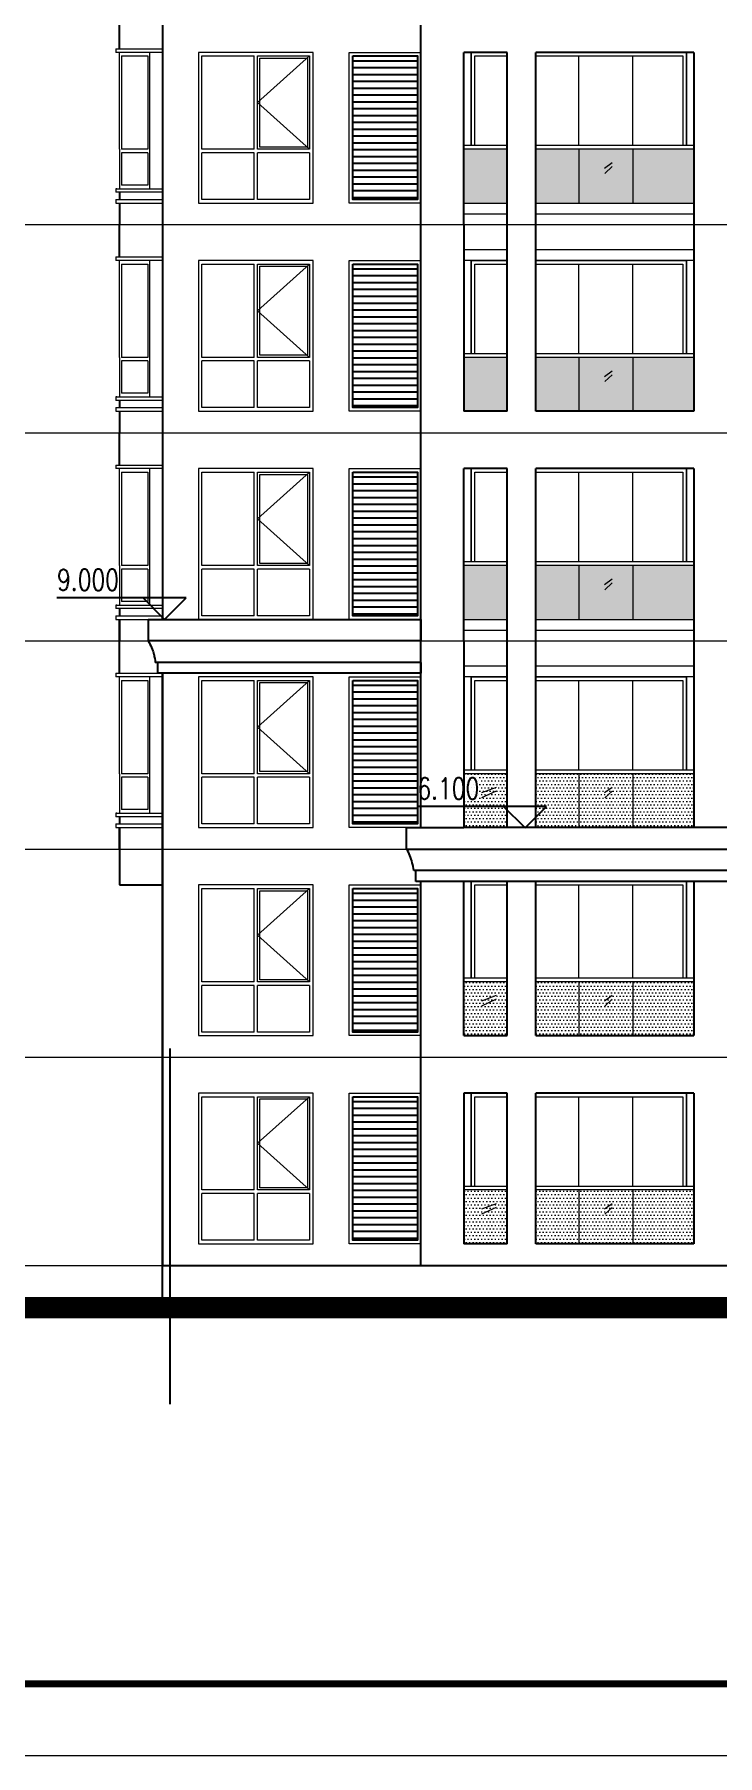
# Model space of a CAD drawing. Extents: x 1332633 to 1595679, y 264824 to 640777.
# Drawn here: x 1345248 to 1354764, y 267300 to 291280 of the extents above; entities that cross this region are included whole.
import ezdxf
from ezdxf.enums import TextEntityAlignment as Align

# ---------------------------------------------------------------- set-up
doc = ezdxf.new("R2010")
doc.units = 0
doc.header["$LTSCALE"] = 1000
doc.header["$MEASUREMENT"] = 0
doc.linetypes.add('DOTE', pattern=[2.42, 2, -0.2, 0.02, -0.2])
doc.layers.get('0').update_dxf_attribs({"linetype": 'CONTINUOUS'})
for name, color, linetype, lineweight in [('_公共_图框', 4, 'CONTINUOUS', 5), ('DOTE', 1, 'DOTE', 13), ('PUB_TEXT', 7, 'CONTINUOUS', 13), ('WALL', 2, 'CONTINUOUS', 35), ('WINDOW', 4, 'CONTINUOUS', 13), ('木头', 44, 'CONTINUOUS', 13)]:
    doc.layers.add(name, color=color, linetype=linetype, lineweight=lineweight)
for name, color, linetype in [('A-Wall(建筑墙)', 255, 'CONTINUOUS'), ('A-WALL_建筑墙_', 255, 'CONTINUOUS'), ('AXIS', 3, 'CONTINUOUS'), ('DIM_ELEV', 3, 'CONTINUOUS'), ('hatch', 251, 'CONTINUOUS')]:
    doc.layers.add(name, color=color, linetype=linetype)
doc.styles.add('_TCH_DIM', font='SIMPLEX', dxfattribs={"width": 0.8, "bigfont": 'HZTXT'})
doc.styles.add('图框文字', font='SIMKAI.TTF')
pattern_1 = [(360, (-1520643.793, 2360177.565), (15.875, 31.75), [0, -31.75])]
pattern_2 = [(360, (-1699403.805, 2198308.566), (23.8125, 47.625), [0, -47.625])]

# ---------------------------------------------------------------- blocks, each defined once
blk = doc.blocks.new('ADASD')
blk.add_line((0, 0), (0, 300))
at = {"layer": 'A-Wall(建筑墙)'}
blk.add_line((600, 2900), (600, 0), dxfattribs=at)
at = {"layer": 'A-WALL_建筑墙_'}
for p, q in [((0, 2450), (0, 2900)), ((0, 450), (0, 350)), ((0, 300), (0, 0))]:
    blk.add_line(p, q, dxfattribs=at)
at = {"layer": 'WINDOW', "color": 8}
for p, q in [((-50, 2450), (0, 2450)), ((-50, 2450), (-50, 2400)), ((601, 2400), (-50, 2400)), ((0, 2450), (601, 2450)), ((-36, 500), (-49, 500)), ((-49, 500), (0, 500)), ((-49, 500), (-49, 450)), ((0, 500), (601, 500)), ((-50, 350), (0, 350)), ((-50, 350), (-50, 300)), ((-50, 300), (0, 300)), ((601, 450), (-49, 450)), ((0, 350), (600, 350)), ((0, 300), (600, 300))]:
    blk.add_line(p, q, dxfattribs=at)
at = {"layer": 'WINDOW'}
for p, q in [((0, 1050), (0, 2400)), ((423, 500), (423, 2400)), ((0, 1050), (0, 1000)), ((0, 1000), (0, 500))]:
    blk.add_line(p, q, dxfattribs=at)
at = {"layer": '木头'}
for p, q in [((28, 2350), (395, 2350)), ((28, 2350), (28, 1050)), ((395, 2350), (395, 1050)), ((395, 1050), (28, 1050)), ((395, 1000), (28, 1000)), ((28, 1000), (28, 550)), ((395, 1000), (395, 550)), ((395, 550), (28, 550))]:
    blk.add_line(p, q, dxfattribs=at)
blk = doc.blocks.new('tk22')
at = {"layer": '_公共_图框'}
blk.add_lwpolyline([(-84000, 0), (0, 0), (0, 59400), (-84000, 59400)], close=True, dxfattribs=at)
at = {"layer": '_公共_图框', "const_width": 100}
blk.add_lwpolyline([(-81500, 1000), (-1000, 1000), (-1000, 58400), (-81500, 58400)], close=True, dxfattribs=at)
at = {"layer": '_公共_图框', "style": '图框文字'}
for tag, height, p in [('建设单位', 500, (-5000, 38300)), ('合作单位', 500, (-5054, 33683)), ('项目名称', 500, (-5000, 30300)), ('项目编号', 500, (-5000, 26300)), ('建筑', 350, (-2600, 5600)), ('方案深化', 350, (-2600, 4900)), ('1:100', 350, (-2600, 4200)), ('20090705', 350, (-2600, 3500)), ('图号', 350, (-2600, 2450))]:
    blk.add_attdef(tag, text='', height=height, dxfattribs=at).set_placement(p, align=Align.MIDDLE_CENTER)

msp = doc.modelspace()

# ---------------------------------------------------------------- hatches: boundary and pattern name
at = {"layer": 'hatch'}
h = msp.add_hatch(dxfattribs=at)
h.set_pattern_fill('LINE', color=256, scale=100, angle=360, style=0)
h.set_pattern_definition([(360, (-1520643.79, 2363077.56), (-2e-10, 95.25), [])])
h.paths.add_polyline_path([(1350582, 290980), (1349682, 290980), (1349682, 288980), (1350582, 288980)])
h = msp.add_hatch(dxfattribs=at)
h.set_pattern_fill('DOTS', color=256, scale=20, angle=360, style=0)
h.set_pattern_definition([(180, (4236908.378, 2377577.565), (-15.875, 31.75), [0, -31.75])])
h.paths.add_polyline_path([(1354432, 289680), (1353582, 289680), (1353582, 288930), (1354432, 288930)])
h.paths.add_polyline_path([(1353582, 289680), (1352832, 289680), (1352832, 288930), (1353582, 288930)])
h.paths.add_polyline_path([(1352832, 289680), (1352232, 289680), (1352232, 288930), (1352832, 288930)])
h.paths.add_polyline_path([(1351832, 289680), (1351232, 289680), (1351232, 288930), (1351832, 288930)])
h = msp.add_hatch(dxfattribs=at)
h.set_pattern_fill('LINE', color=256, scale=100, angle=360, style=0)
h.set_pattern_definition([(360, (-1520643.79, 2360177.56), (-2e-10, 95.25), [])])
h.paths.add_polyline_path([(1350582, 288080), (1349682, 288080), (1349682, 286080), (1350582, 286080)])
h = msp.add_hatch(dxfattribs=at)
h.set_pattern_fill('LINE', color=256, scale=100, angle=360, style=0)
h.set_pattern_definition([(360, (-1520643.79, 2357277.56), (-2e-10, 95.25), [])])
h.paths.add_polyline_path([(1350582, 285180), (1349682, 285180), (1349682, 283180), (1350582, 283180)])
h = msp.add_hatch(dxfattribs=at)
h.set_pattern_fill('LINE', color=256, scale=100, angle=360, style=0)
h.set_pattern_definition([(360, (-1520643.79, 2354377.56), (-2e-10, 95.25), [])])
h.paths.add_polyline_path([(1350582, 282280), (1349682, 282280), (1349682, 280280), (1350582, 280280)])
h = msp.add_hatch(dxfattribs=at)
h.set_pattern_fill('LINE', color=256, scale=100, angle=360, style=0)
h.set_pattern_definition([(360, (-1520643.79, 2351477.56), (-2e-10, 95.25), [])])
h.paths.add_polyline_path([(1350582, 279380), (1349682, 279380), (1349682, 277380), (1350582, 277380)])
h = msp.add_hatch(dxfattribs=at)
h.set_pattern_fill('LINE', color=256, scale=100, angle=360, style=0)
h.set_pattern_definition([(360, (-1520643.79, 2348577.56), (-2e-10, 95.25), [])])
h.paths.add_polyline_path([(1350582, 276480), (1349682, 276480), (1349682, 274480), (1350582, 274480)])
at = {"layer": 'WINDOW'}
h = msp.add_hatch(dxfattribs=at)
h.set_pattern_fill('DOTS', color=256, scale=20, angle=360, style=0)
h.set_pattern_definition(pattern_1)
h.paths.add_polyline_path([(1351832, 286780), (1351232, 286780), (1351232, 286030), (1351832, 286030)])
h.paths.add_polyline_path([(1352832, 286780), (1352232, 286780), (1352232, 286030), (1352832, 286030)])
h.paths.add_polyline_path([(1353582, 286780), (1352832, 286780), (1352832, 286030), (1353582, 286030)])
h.paths.add_polyline_path([(1354432, 286780), (1353582, 286780), (1353582, 286030), (1354432, 286030)])
h = msp.add_hatch(dxfattribs=at)
h.set_pattern_fill('DOTS', color=256, scale=20, angle=360, style=0)
h.set_pattern_definition(pattern_1)
h.paths.add_polyline_path([(1354432, 283880), (1353582, 283880), (1353582, 283130), (1354432, 283130)])
h.paths.add_polyline_path([(1353582, 283880), (1352832, 283880), (1352832, 283130), (1353582, 283130)])
h.paths.add_polyline_path([(1352832, 283880), (1352232, 283880), (1352232, 283130), (1352832, 283130)])
h.paths.add_polyline_path([(1351832, 283880), (1351232, 283880), (1351232, 283130), (1351832, 283130)])
h = msp.add_hatch(dxfattribs=at)
h.set_pattern_fill('DOTS', color=256, scale=30, angle=360, style=0)
h.set_pattern_definition(pattern_2)
h.paths.add_polyline_path([(1351832, 280980), (1351232, 280980), (1351232, 280230), (1351832, 280230)])
h.paths.add_polyline_path([(1352832, 280980), (1352232, 280980), (1352232, 280230), (1352832, 280230)])
h.paths.add_polyline_path([(1353582, 280980), (1352832, 280980), (1352832, 280230), (1353582, 280230)])
h.paths.add_polyline_path([(1354432, 280980), (1353582, 280980), (1353582, 280230), (1354432, 280230)])
h = msp.add_hatch(dxfattribs=at)
h.set_pattern_fill('DOTS', color=256, scale=30, angle=360, style=0)
h.set_pattern_definition(pattern_2)
h.paths.add_polyline_path([(1351832, 278080), (1351232, 278080), (1351232, 277330), (1351832, 277330)])
h.paths.add_polyline_path([(1352832, 278080), (1352232, 278080), (1352232, 277330), (1352832, 277330)])
h.paths.add_polyline_path([(1353582, 278080), (1352832, 278080), (1352832, 277330), (1353582, 277330)])
h.paths.add_polyline_path([(1354432, 278080), (1353582, 278080), (1353582, 277330), (1354432, 277330)])
h = msp.add_hatch(dxfattribs=at)
h.set_pattern_fill('DOTS', color=256, scale=30, angle=360, style=0)
h.set_pattern_definition(pattern_2)
h.paths.add_polyline_path([(1354432, 275180), (1353582, 275180), (1353582, 274430), (1354432, 274430)])
h.paths.add_polyline_path([(1353582, 275180), (1352832, 275180), (1352832, 274430), (1353582, 274430)])
h.paths.add_polyline_path([(1352832, 275180), (1352232, 275180), (1352232, 274430), (1352832, 274430)])
h.paths.add_polyline_path([(1351832, 275180), (1351232, 275180), (1351232, 274430), (1351832, 274430)])

# ---------------------------------------------------------------- linework, layer by layer
for p, q in [((1351232, 288630), (1351232, 291030)), ((1351832, 291030), (1351232, 291030)), ((1351832, 288630), (1351832, 291030)), ((1352232, 288630), (1352232, 291030)), ((1354432, 291030), (1352232, 291030)), ((1354432, 291030), (1354432, 288630)), ((1351832, 289680), (1351832, 289730)), ((1352232, 289680), (1352232, 289730)), ((1354432, 289730), (1354432, 289680)), ((1351832, 286830), (1351832, 288630)), ((1352232, 286830), (1352232, 288630)), ((1354432, 288630), (1354432, 286030)), ((1351832, 286780), (1351832, 286830)), ((1352232, 286780), (1352232, 286830)), ((1354432, 286830), (1354432, 286780)), ((1351832, 286030), (1351832, 286780)), ((1352232, 286030), (1352232, 286780)), ((1351832, 286030), (1351232, 286030)), ((1354432, 286030), (1352232, 286030)), ((1351232, 282830), (1351232, 285230)), ((1351832, 285230), (1351232, 285230)), ((1351832, 282830), (1351832, 285230)), ((1352232, 282830), (1352232, 285230)), ((1354432, 285230), (1352232, 285230)), ((1354432, 285230), (1354432, 282830)), ((1351832, 283880), (1351832, 283930)), ((1352232, 283880), (1352232, 283930)), ((1354432, 283930), (1354432, 283880)), ((1346432, 282830), (1346432, 283130)), ((1346832, 283130), (1349432, 283130)), ((1346832, 283130), (1346832, 282830)), ((1347032, 283130), (1347032, 283180)), ((1349432, 283130), (1350632, 283130)), ((1350632, 283130), (1350632, 282830)), ((1346832, 282830), (1346845, 282808)), ((1350632, 282830), (1346832, 282830)), ((1346845, 282808), (1346857, 282786)), ((1346857, 282786), (1346868, 282763)), ((1346868, 282763), (1346878, 282740)), ((1346878, 282740), (1346888, 282715)), ((1347032, 282830), (1347032, 282830)), ((1350632, 282530), (1350632, 282830)), ((1351832, 281030), (1351832, 282830)), ((1352232, 281030), (1352232, 282830)), ((1354432, 282830), (1354432, 280230)), ((1346888, 282715), (1346897, 282690)), ((1346897, 282690), (1346900, 282680)), ((1346900, 282680), (1346905, 282665)), ((1346905, 282665), (1346912, 282639)), ((1346912, 282639), (1346914, 282630)), ((1346914, 282630), (1346918, 282612)), ((1346918, 282612), (1346924, 282585)), ((1346924, 282585), (1346929, 282557)), ((1346929, 282557), (1346932, 282530)), ((1346962, 282530), (1346932, 282530)), ((1350632, 282530), (1346962, 282530)), ((1346962, 282530), (1346962, 282380)), ((1350632, 282530), (1350632, 282380)), ((1347032, 282380), (1346962, 282380)), ((1350632, 282380), (1347032, 282380)), ((1347032, 280430), (1347032, 282080)), ((1351832, 280980), (1351832, 281030)), ((1351832, 280230), (1351832, 280980)), ((1352232, 280980), (1352232, 281030)), ((1352232, 280230), (1352232, 280980)), ((1354432, 281030), (1354432, 280980)), ((1346432, 279930), (1346432, 280230)), ((1350432, 280230), (1350632, 280230)), ((1350432, 279930), (1350432, 280230)), ((1350432, 280230), (1350632, 280230)), ((1350632, 280230), (1351232, 280230)), ((1355032, 280230), (1351232, 280230)), ((1351832, 280230), (1351232, 280230)), ((1354432, 280230), (1352232, 280230)), ((1350445, 279908), (1350432, 279930)), ((1350432, 279930), (1355232, 279930)), ((1350457, 279886), (1350445, 279908)), ((1350468, 279863), (1350457, 279886)), ((1350478, 279840), (1350468, 279863)), ((1350488, 279815), (1350478, 279840)), ((1350497, 279790), (1350488, 279815)), ((1350505, 279765), (1350497, 279790)), ((1350512, 279739), (1350505, 279765)), ((1350518, 279712), (1350512, 279739)), ((1350524, 279685), (1350518, 279712)), ((1350529, 279657), (1350524, 279685)), ((1350532, 279630), (1350529, 279657)), ((1350562, 279630), (1350532, 279630)), ((1355102, 279630), (1350562, 279630)), ((1350562, 279480), (1350562, 279630)), ((1355102, 279480), (1350562, 279480)), ((1351232, 277330), (1351232, 279480)), ((1351832, 277330), (1351832, 279480)), ((1352232, 277330), (1352232, 279480)), ((1354432, 279480), (1354432, 277330)), ((1351832, 278080), (1351832, 278130)), ((1352232, 278080), (1352232, 278130)), ((1354432, 278130), (1354432, 278080)), ((1351232, 277330), (1351832, 277330)), ((1352232, 277330), (1354432, 277330)), ((1351832, 276530), (1351232, 276530)), ((1351832, 275230), (1351832, 276530)), ((1354432, 276530), (1352232, 276530)), ((1352232, 275230), (1352232, 276530)), ((1354432, 276530), (1354432, 274430)), ((1351832, 275180), (1351832, 275230)), ((1351832, 274430), (1351832, 275180)), ((1352232, 275180), (1352232, 275230)), ((1352232, 274430), (1352232, 275180)), ((1354432, 275230), (1354432, 275180)), ((1351832, 274430), (1351232, 274430)), ((1354432, 274430), (1352232, 274430))]:
    msp.add_line(p, q)
at = {"layer": 'A-Wall(建筑墙)'}
for p, q in [((1350632, 288630), (1350632, 291530)), ((1347032, 288630), (1347032, 285730)), ((1350632, 285730), (1350632, 288630)), ((1351232, 288630), (1351232, 286030)), ((1347032, 285730), (1347032, 283130)), ((1347032, 285730), (1347032, 283130)), ((1350632, 282830), (1350632, 285730)), ((1347032, 282830), (1347032, 282830)), ((1350632, 280230), (1350632, 282830)), ((1351232, 282830), (1351232, 280230)), ((1347032, 282380), (1347032, 279930)), ((1347032, 282380), (1347032, 279930)), ((1350632, 280230), (1350632, 280230)), ((1350632, 280230), (1350632, 280230)), ((1347032, 279930), (1347032, 277030)), ((1350632, 277030), (1350632, 279480)), ((1347032, 277030), (1347032, 274130)), ((1350632, 274130), (1350632, 277030)), ((1351232, 276530), (1351232, 274430))]:
    msp.add_line(p, q, dxfattribs=at)
at = {"layer": 'A-WALL_建筑墙_'}
for p, q in [((1346432, 285280), (1346432, 285730)), ((1346432, 283280), (1346432, 283180)), ((1346432, 283130), (1346432, 282830)), ((1346432, 282380), (1346432, 282830)), ((1347032, 273540), (1347032, 282380)), ((1346432, 280380), (1346432, 280280)), ((1346432, 280230), (1346432, 279430)), ((1346432, 279430), (1347032, 279430)), ((1347032, 274130), (1369132, 274130))]:
    msp.add_line(p, q, dxfattribs=at)
at = {"layer": 'AXIS'}
msp.add_line((1347132, 277152), (1347132, 272196), dxfattribs=at)
at = {"layer": 'DIM_ELEV'}
for p, q in [((1347362, 283430), (1345562, 283430)), ((1347062, 283130), (1346762, 283430)), ((1347062, 283130), (1347362, 283430)), ((1352382, 280525), (1350582, 280525)), ((1352082, 280225), (1351782, 280525)), ((1352082, 280225), (1352382, 280525))]:
    msp.add_line(p, q, dxfattribs=at)
at = {"layer": 'DOTE', "linetype": 'ByBlock', "ltscale": 30}
for p, q in [((1342516, 288630), (1393667, 288630)), ((1342516, 285730), (1393667, 285730)), ((1342516, 282830), (1393667, 282830)), ((1342516, 279930), (1393667, 279930)), ((1342516, 279930), (1393667, 279930)), ((1342516, 277030), (1393667, 277030)), ((1342516, 274130), (1393667, 274130))]:
    msp.add_line(p, q, dxfattribs=at)
at = {"layer": 'hatch'}
for points in [[(1349682, 290980), (1350582, 290980), (1350582, 288980), (1349682, 288980)], [(1349682, 288080), (1350582, 288080), (1350582, 286080), (1349682, 286080)], [(1349682, 285180), (1350582, 285180), (1350582, 283180), (1349682, 283180)], [(1349682, 282280), (1350582, 282280), (1350582, 280280), (1349682, 280280)], [(1349682, 279380), (1350582, 279380), (1350582, 277380), (1349682, 277380)], [(1349682, 276480), (1350582, 276480), (1350582, 274480), (1349682, 274480)]]:
    msp.add_lwpolyline(points, close=True, dxfattribs=at)
at = {"layer": 'WALL', "color": 251, "const_width": 300}
msp.add_lwpolyline([(1358132, 273540), (1343200, 273540)], dxfattribs=at)
at = {"layer": 'WINDOW'}
for p, q in [((1351832, 291030), (1351332, 291030)), ((1351332, 291030), (1351332, 289730)), ((1352832, 291030), (1352232, 291030)), ((1353582, 291030), (1352832, 291030)), ((1352832, 289730), (1352832, 290980)), ((1354332, 291030), (1353582, 291030)), ((1353582, 289730), (1353582, 290980)), ((1354332, 289730), (1354332, 291030)), ((1351832, 289730), (1351232, 289730)), ((1354432, 289730), (1352232, 289730)), ((1351832, 288130), (1351332, 288130)), ((1351332, 288130), (1351332, 286830)), ((1352832, 288130), (1352232, 288130)), ((1353582, 288130), (1352832, 288130)), ((1352832, 286830), (1352832, 288080)), ((1354332, 288130), (1353582, 288130)), ((1353582, 286830), (1353582, 288080)), ((1354332, 286830), (1354332, 288130)), ((1351832, 286830), (1351232, 286830)), ((1354432, 286830), (1352232, 286830)), ((1346432, 283880), (1346432, 285230)), ((1346856, 283330), (1346856, 285230)), ((1351832, 285230), (1351332, 285230)), ((1351332, 285230), (1351332, 283930)), ((1352832, 285230), (1352232, 285230)), ((1353582, 285230), (1352832, 285230)), ((1352832, 283930), (1352832, 285180)), ((1354332, 285230), (1353582, 285230)), ((1353582, 283930), (1353582, 285180)), ((1354332, 283930), (1354332, 285230)), ((1351832, 283930), (1351232, 283930)), ((1354432, 283930), (1352232, 283930)), ((1346432, 283880), (1346432, 283830)), ((1346432, 283830), (1346432, 283330)), ((1346432, 280980), (1346432, 282330)), ((1346856, 280430), (1346856, 282330)), ((1351832, 282330), (1351332, 282330)), ((1351332, 282330), (1351332, 281030)), ((1352832, 282330), (1352232, 282330)), ((1353582, 282330), (1352832, 282330)), ((1352832, 281030), (1352832, 282280)), ((1354332, 282330), (1353582, 282330)), ((1353582, 281030), (1353582, 282280)), ((1354332, 281030), (1354332, 282330)), ((1346432, 280980), (1346432, 280930)), ((1346432, 280930), (1346432, 280430)), ((1352832, 280980), (1352832, 280230)), ((1353582, 280980), (1353582, 280230)), ((1351679, 280789), (1351474, 280712)), ((1351682, 280738), (1351478, 280642)), ((1353295, 280789), (1353190, 280711)), ((1353298, 280738), (1353193, 280642)), ((1351832, 279480), (1351332, 279480)), ((1351332, 279480), (1351332, 278130)), ((1352832, 279480), (1352232, 279480)), ((1353582, 279480), (1352832, 279480)), ((1352832, 278130), (1352832, 279430)), ((1354332, 279480), (1353582, 279480)), ((1353582, 278130), (1353582, 279430)), ((1354332, 278130), (1354332, 279480)), ((1352832, 278080), (1352832, 277330)), ((1353582, 278080), (1353582, 277330)), ((1351679, 277889), (1351474, 277812)), ((1351682, 277838), (1351478, 277742)), ((1353295, 277889), (1353190, 277811)), ((1353298, 277838), (1353193, 277742)), ((1351832, 276530), (1351332, 276530)), ((1351332, 276530), (1351332, 275230)), ((1352832, 276530), (1352232, 276530)), ((1353582, 276530), (1352832, 276530)), ((1354332, 276530), (1353582, 276530)), ((1354332, 275230), (1354332, 276530)), ((1352832, 275230), (1352832, 276480)), ((1353582, 275230), (1353582, 276480)), ((1352832, 275180), (1352832, 274430)), ((1353582, 275180), (1353582, 274430)), ((1351679, 274989), (1351474, 274912)), ((1351682, 274938), (1351478, 274842)), ((1353295, 274989), (1353190, 274911)), ((1353298, 274938), (1353193, 274842))]:
    msp.add_line(p, q, dxfattribs=at)
at = {"layer": 'WINDOW', "color": 8}
for p, q in [((1346382, 285280), (1346432, 285280)), ((1346382, 285280), (1346382, 285230)), ((1347033, 285230), (1346382, 285230)), ((1346432, 285280), (1347033, 285280)), ((1346397, 283330), (1346383, 283330)), ((1346383, 283330), (1346432, 283330)), ((1346383, 283330), (1346383, 283280)), ((1347033, 283280), (1346383, 283280)), ((1346432, 283330), (1347033, 283330)), ((1346382, 283180), (1346432, 283180)), ((1346382, 283180), (1346382, 283130)), ((1346382, 283130), (1346432, 283130)), ((1346432, 283180), (1347032, 283180)), ((1346432, 283130), (1347032, 283130)), ((1346382, 282380), (1346432, 282380)), ((1346382, 282380), (1346382, 282330)), ((1347033, 282330), (1346382, 282330)), ((1346432, 282380), (1347033, 282380)), ((1346397, 280430), (1346383, 280430)), ((1346383, 280430), (1346432, 280430)), ((1346383, 280430), (1346383, 280380)), ((1347033, 280380), (1346383, 280380)), ((1346432, 280430), (1347033, 280430)), ((1346382, 280280), (1346432, 280280)), ((1346382, 280280), (1346382, 280230)), ((1346382, 280230), (1346432, 280230)), ((1346432, 280280), (1347032, 280280)), ((1346432, 280230), (1347032, 280230))]:
    msp.add_line(p, q, dxfattribs=at)
at = {"layer": 'WINDOW'}
for points in [[(1349132, 291030), (1347532, 291030), (1347532, 288930), (1349132, 288930)], [(1349132, 288130), (1347532, 288130), (1347532, 286030), (1349132, 286030)], [(1349132, 285230), (1347532, 285230), (1347532, 283130), (1349132, 283130)], [(1349132, 282330), (1347532, 282330), (1347532, 280230), (1349132, 280230)], [(1349132, 279430), (1347532, 279430), (1347532, 277330), (1349132, 277330)], [(1349132, 276530), (1347532, 276530), (1347532, 274430), (1349132, 274430)]]:
    msp.add_lwpolyline(points, close=True, dxfattribs=at)
for points in [[(1351332, 289730), (1351332, 291030), (1351832, 291030)], [(1351382, 289730), (1351382, 290980), (1351832, 290980)], [(1352232, 291030), (1354332, 291030), (1354332, 289730)], [(1352232, 290980), (1354282, 290980), (1354282, 289730)], [(1351332, 286830), (1351332, 288130), (1351832, 288130)], [(1351382, 286830), (1351382, 288080), (1351832, 288080)], [(1352232, 288130), (1354332, 288130), (1354332, 286830)], [(1352232, 288080), (1354282, 288080), (1354282, 286830)], [(1351332, 283930), (1351332, 285230), (1351832, 285230)], [(1351382, 283930), (1351382, 285180), (1351832, 285180)], [(1352232, 285230), (1354332, 285230), (1354332, 283930)], [(1352232, 285180), (1354282, 285180), (1354282, 283930)], [(1351332, 281030), (1351332, 282330), (1351832, 282330)], [(1351382, 281030), (1351382, 282280), (1351832, 282280)], [(1352232, 282330), (1354332, 282330), (1354332, 281030)], [(1352232, 282280), (1354282, 282280), (1354282, 281030)], [(1351332, 278130), (1351332, 279480), (1351832, 279480)], [(1351382, 278130), (1351382, 279430), (1351832, 279430)], [(1352232, 279480), (1354332, 279480), (1354332, 278130)], [(1352232, 279430), (1354282, 279430), (1354282, 278130)], [(1351332, 275230), (1351332, 276530), (1351832, 276530)], [(1352232, 276530), (1354332, 276530), (1354332, 275230)], [(1351382, 275230), (1351382, 276480), (1351832, 276480)], [(1352232, 276480), (1354282, 276480), (1354282, 275230)]]:
    msp.add_lwpolyline(points, dxfattribs=at)
at = {"layer": '木头'}
for p, q in [((1348307, 289680), (1348307, 290980)), ((1348357, 289680), (1348357, 290980)), ((1349082, 290980), (1348357, 290330)), ((1348357, 290330), (1349082, 289680)), ((1348307, 289680), (1347582, 289680)), ((1349082, 289680), (1348357, 289680)), ((1351832, 289680), (1351232, 289680)), ((1354432, 289680), (1352232, 289680)), ((1352832, 289680), (1352832, 288930)), ((1353582, 289680), (1353582, 288930)), ((1348307, 289630), (1347582, 289630)), ((1348307, 288980), (1348307, 289630)), ((1349082, 289630), (1348357, 289630)), ((1348357, 288980), (1348357, 289630)), ((1353295, 289489), (1353190, 289411)), ((1353298, 289438), (1353193, 289342)), ((1351232, 288930), (1351832, 288930)), ((1351232, 288780), (1351832, 288780)), ((1352232, 288930), (1354432, 288930)), ((1352232, 288780), (1354432, 288780)), ((1351832, 288280), (1351232, 288280)), ((1354432, 288280), (1352232, 288280)), ((1348307, 286780), (1348307, 288080)), ((1348357, 286780), (1348357, 288080)), ((1349082, 288080), (1348357, 287430)), ((1351832, 288130), (1351232, 288130)), ((1354432, 288130), (1352232, 288130)), ((1348357, 287430), (1349082, 286780)), ((1348307, 286780), (1347582, 286780)), ((1348307, 286730), (1347582, 286730)), ((1348307, 286080), (1348307, 286730)), ((1349082, 286780), (1348357, 286780)), ((1349082, 286730), (1348357, 286730)), ((1348357, 286080), (1348357, 286730)), ((1351832, 286780), (1351232, 286780)), ((1354432, 286780), (1352232, 286780)), ((1352832, 286780), (1352832, 286030)), ((1353295, 286589), (1353190, 286511)), ((1353582, 286780), (1353582, 286030)), ((1353298, 286538), (1353193, 286442)), ((1346461, 285180), (1346827, 285180)), ((1346461, 285180), (1346461, 283880)), ((1346827, 285180), (1346827, 283880)), ((1348307, 283880), (1348307, 285180)), ((1348357, 283880), (1348357, 285180)), ((1349082, 285180), (1348357, 284530)), ((1348357, 284530), (1349082, 283880)), ((1346827, 283880), (1346461, 283880)), ((1346827, 283830), (1346461, 283830)), ((1346461, 283830), (1346461, 283380)), ((1346827, 283830), (1346827, 283380)), ((1348307, 283880), (1347582, 283880)), ((1348307, 283830), (1347582, 283830)), ((1348307, 283180), (1348307, 283830)), ((1349082, 283880), (1348357, 283880)), ((1349082, 283830), (1348357, 283830)), ((1348357, 283180), (1348357, 283830)), ((1351832, 283880), (1351232, 283880)), ((1354432, 283880), (1352232, 283880)), ((1352832, 283880), (1352832, 283130)), ((1353295, 283689), (1353190, 283611)), ((1353582, 283880), (1353582, 283130)), ((1353298, 283638), (1353193, 283542)), ((1346827, 283380), (1346461, 283380)), ((1351232, 283130), (1351832, 283130)), ((1351232, 282980), (1351832, 282980)), ((1352232, 283130), (1354432, 283130)), ((1352232, 282980), (1354432, 282980)), ((1351832, 282480), (1351232, 282480)), ((1354432, 282480), (1352232, 282480)), ((1346461, 282280), (1346827, 282280)), ((1346461, 282280), (1346461, 280980)), ((1346827, 282280), (1346827, 280980)), ((1348307, 280980), (1348307, 282280)), ((1348357, 280980), (1348357, 282280)), ((1349082, 282280), (1348357, 281630)), ((1351832, 282330), (1351232, 282330)), ((1354432, 282330), (1352232, 282330)), ((1348357, 281630), (1349082, 280980)), ((1346827, 280980), (1346461, 280980)), ((1346827, 280930), (1346461, 280930)), ((1346461, 280930), (1346461, 280480)), ((1346827, 280930), (1346827, 280480)), ((1348307, 280980), (1347582, 280980)), ((1348307, 280930), (1347582, 280930)), ((1348307, 280280), (1348307, 280930)), ((1349082, 280980), (1348357, 280980)), ((1349082, 280930), (1348357, 280930)), ((1348357, 280280), (1348357, 280930)), ((1351832, 281030), (1351232, 281030)), ((1351832, 280980), (1351232, 280980)), ((1354432, 281030), (1352232, 281030)), ((1354432, 280980), (1352232, 280980)), ((1346827, 280480), (1346461, 280480)), ((1348307, 278080), (1348307, 279380)), ((1348357, 278080), (1348357, 279380)), ((1349082, 279380), (1348357, 278730)), ((1348357, 278730), (1349082, 278080)), ((1348307, 278080), (1347582, 278080)), ((1348307, 278030), (1347582, 278030)), ((1348307, 277380), (1348307, 278030)), ((1349082, 278080), (1348357, 278080)), ((1349082, 278030), (1348357, 278030)), ((1348357, 277380), (1348357, 278030)), ((1351832, 278130), (1351232, 278130)), ((1351832, 278080), (1351232, 278080)), ((1354432, 278130), (1352232, 278130)), ((1354432, 278080), (1352232, 278080)), ((1348307, 275180), (1348307, 276480)), ((1348357, 275180), (1348357, 276480)), ((1349082, 276480), (1348357, 275830)), ((1348357, 275830), (1349082, 275180)), ((1348307, 275180), (1347582, 275180)), ((1348307, 275130), (1347582, 275130)), ((1348307, 274480), (1348307, 275130)), ((1349082, 275180), (1348357, 275180)), ((1349082, 275130), (1348357, 275130)), ((1348357, 274480), (1348357, 275130)), ((1351832, 275230), (1351232, 275230)), ((1351832, 275180), (1351232, 275180)), ((1354432, 275230), (1352232, 275230)), ((1354432, 275180), (1352232, 275180))]:
    msp.add_line(p, q, dxfattribs=at)
for points in [[(1347582, 289680), (1347582, 290980), (1348307, 290980)], [(1348357, 290980), (1349082, 290980), (1349082, 289680)], [(1348307, 288980), (1347582, 288980), (1347582, 289630)], [(1349082, 289630), (1349082, 288980), (1348357, 288980)], [(1347582, 286780), (1347582, 288080), (1348307, 288080)], [(1348357, 288080), (1349082, 288080), (1349082, 286780)], [(1348307, 286080), (1347582, 286080), (1347582, 286730)], [(1349082, 286730), (1349082, 286080), (1348357, 286080)], [(1347582, 283880), (1347582, 285180), (1348307, 285180)], [(1348357, 285180), (1349082, 285180), (1349082, 283880)], [(1348307, 283180), (1347582, 283180), (1347582, 283830)], [(1349082, 283830), (1349082, 283180), (1348357, 283180)], [(1347582, 280980), (1347582, 282280), (1348307, 282280)], [(1348357, 282280), (1349082, 282280), (1349082, 280980)], [(1348307, 280280), (1347582, 280280), (1347582, 280930)], [(1349082, 280930), (1349082, 280280), (1348357, 280280)], [(1347582, 278080), (1347582, 279380), (1348307, 279380)], [(1348357, 279380), (1349082, 279380), (1349082, 278080)], [(1348307, 277380), (1347582, 277380), (1347582, 278030)], [(1349082, 278030), (1349082, 277380), (1348357, 277380)], [(1347582, 275180), (1347582, 276480), (1348307, 276480)], [(1348357, 276480), (1349082, 276480), (1349082, 275180)], [(1348307, 274480), (1347582, 274480), (1347582, 275130)], [(1349082, 275130), (1349082, 274480), (1348357, 274480)]]:
    msp.add_lwpolyline(points, dxfattribs=at)
for points in [[(1348387, 290950), (1349052, 290950), (1349052, 289710), (1348387, 289710)], [(1349632, 291030), (1350632, 291030), (1350632, 288930), (1349632, 288930)], [(1348387, 288050), (1349052, 288050), (1349052, 286810), (1348387, 286810)], [(1349632, 288130), (1350632, 288130), (1350632, 286030), (1349632, 286030)], [(1348387, 285150), (1349052, 285150), (1349052, 283910), (1348387, 283910)], [(1349632, 285230), (1350632, 285230), (1350632, 283130), (1349632, 283130)], [(1348387, 282250), (1349052, 282250), (1349052, 281010), (1348387, 281010)], [(1349632, 282330), (1350632, 282330), (1350632, 280230), (1349632, 280230)], [(1349632, 279430), (1350632, 279430), (1350632, 277330), (1349632, 277330)], [(1348387, 279350), (1349052, 279350), (1349052, 278110), (1348387, 278110)], [(1349632, 276530), (1350632, 276530), (1350632, 274430), (1349632, 274430)], [(1348387, 276450), (1349052, 276450), (1349052, 275210), (1348387, 275210)]]:
    msp.add_lwpolyline(points, close=True, dxfattribs=at)

# ---------------------------------------------------------------- block references
at = {"layer": 'hatch'}
msp.add_blockref('tk22', (1416633, 267300), dxfattribs=at)
at = {"layer": '木头'}
for p in [(1346432, 288630), (1346432, 285730)]:
    msp.add_blockref('ADASD', p, dxfattribs=at)

# ---------------------------------------------------------------- texts
at = {"layer": 'PUB_TEXT', "style": '_TCH_DIM', "width": 0.752941}
for s, p in [('9.000', (1345562, 283530)), ('6.100', (1350582, 280625))]:
    msp.add_text(s, height=297.5, dxfattribs=at).set_placement(p)

doc.saveas('drawing.dxf')
